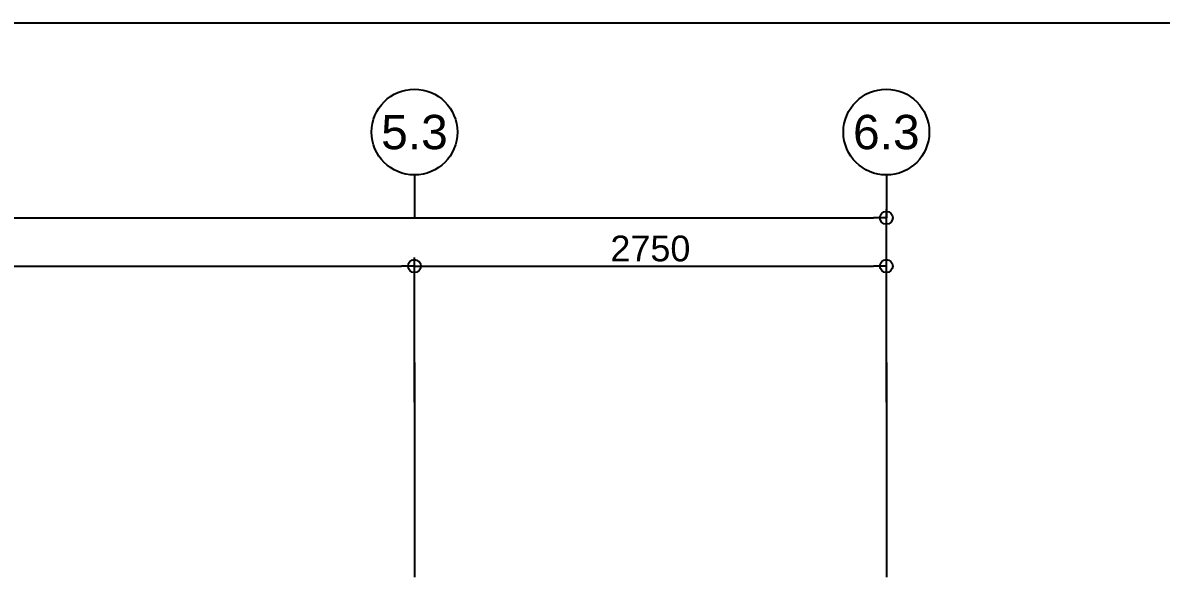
# Model space of a CAD drawing. Header units: millimetres. Extents: x 652937 to 1670132, y 1473552 to 2851037.
# Drawn here: x 716045 to 722679, y 1526029 to 1529249 of the extents above; entities that cross this region are included whole.
import ezdxf
from ezdxf.enums import TextEntityAlignment as Align

# ---------------------------------------------------------------- set-up
doc = ezdxf.new("R2010")
doc.units = ezdxf.units.MM
doc.linetypes.add('TA_GL_005.00000', pattern=[13.75, 5, -1.25, 1.25, -1.25, 5])
for name, color, linetype in [('000 - 0_SYM_DWG_GRID-BUBBLE_MAIN_COLOR_1', 7, 'Continuous'), ('000 - 0_SYM_DWG_GRIDLINE_MAIN_COLOR_1', 7, 'Continuous'), ('000 - 0_SYM_DWG_GRIDLINE_MAIN_COLOR_251', 7, 'Continuous'), ('010 - ASPG_DIMS_NOM', 7, 'Continuous')]:
    doc.layers.add(name, color=color, linetype=linetype)
doc.styles.add('Arial', font='arial.ttf')
doc.styles.add('FAMELINE_FOR_CKST', font='arial.ttf')
doc.styles.add('TA', font='', dxfattribs={"height": 4.5})
doc.styles.get('TA').set_extended_font_data('Cordia New')
doc.dimstyles.new('FAMELINE-CKST_C-C', dxfattribs={"dimtxt": 0.3, "dimasz": 0.15, "dimexe": 0.1, "dimexo": 0.1, "dimgap": 0.05, "dimtad": 1, "dimzin": 0, "dimdsep": 46, "dimtxsty": 'FAMELINE_FOR_CKST', "dimblk": 'ORIGIN', "dimblk1": 'ORIGIN', "dimblk2": 'ORIGIN', "dimsah": 1, "dimcen": 0.1, "dimdle": 0.1, "dimclrd": 7, "dimclre": 7, "dimclrt": 7, "dimadec": 0, "dimazin": 0, "dimtfac": 1, "dimtix": 1, "dimtmove": 2, "dimatfit": 3, "dimfxl": 1, "dimtolj": 1, "dimtzin": 0, "dimlwd": -1, "dimlwe": -1, "dimarcsym": 0})

# ---------------------------------------------------------------- blocks, each defined once
blk = doc.blocks.new('A$C0a204f6e')
at = {"layer": 'Defpoints', "color": 7}
blk.add_lwpolyline([(775, 0), (0, 0), (0, 443.999987), (775, 443.999987)], close=True, dxfattribs=at)
blk = doc.blocks.new('*U9146')
at = {"layer": '000 - 0_SYM_DWG_GRIDLINE_MAIN_COLOR_1', "color": 7}
blk.add_line((51.87, 0), (46.87, 0), dxfattribs=at)
blk.add_circle((56.87, 0), 5, dxfattribs=at)
at = {"layer": '000 - 0_SYM_DWG_GRIDLINE_MAIN_COLOR_251', "color": 7, "linetype": 'ByBlock', "ltscale": 5}
blk.add_line((30, 0), (-372.23, 0), dxfattribs=at)
at = {"color": 7, "style": 'TA', "flags": 1}
blk.add_attdef('LOCATION', (6, -6), '', height=4.5, rotation=270, dxfattribs=at)
at = {"layer": '000 - 0_SYM_DWG_GRID-BUBBLE_MAIN_COLOR_1', "color": 7, "style": 'Arial'}
blk.add_attdef('GRID-HEAD', text='', height=4, rotation=270, dxfattribs=at).set_placement((56.87, 0), align=Align.MIDDLE_CENTER)
blk = doc.blocks.new('_Origin')
at = {"color": 7, "linetype": 'ByBlock', "lineweight": -2}
blk.add_line((0, 0), (-1, 0), dxfattribs=at)
blk.add_circle((0, 0), 0.5, dxfattribs=at)
blk = doc.blocks.new('*D9148')
at = {"layer": '010 - ASPG_DIMS_NOM', "color": 7, "transparency": 16777216}
for p, q in [((9900, 2424.5), (9900, 3268.3)), ((18000, 2424.5), (18000, 3268.3)), ((9975, 3218.3), (17925, 3218.3))]:
    blk.add_line(p, q, dxfattribs=at)
at = {"layer": 'Defpoints', "color": 7, "transparency": 16777216}
for p in [(18000, 3218.3), (9900, 2374.5), (18000, 2374.5)]:
    blk.add_point(p, dxfattribs=at)
at = {"layer": '010 - ASPG_DIMS_NOM', "color": 7, "transparency": 16777216, "xscale": 75, "yscale": 75, "zscale": 75, "rotation": 180}
blk.add_blockref('_Origin', (9900, 3218.3), dxfattribs=at)
at = {"layer": '010 - ASPG_DIMS_NOM', "color": 7, "transparency": 16777216, "xscale": 75, "yscale": 75, "zscale": 75}
blk.add_blockref('_Origin', (18000, 3218.3), dxfattribs=at)
at = {"layer": '010 - ASPG_DIMS_NOM', "color": 7, "transparency": 16777216, "insert": (13950, 3319.9), "char_height": 150, "attachment_point": 5, "style": 'FAMELINE_FOR_CKST'}
blk.add_mtext('\\A1;8100', dxfattribs=at)
blk = doc.blocks.new('*D9149')
at = {"layer": '010 - ASPG_DIMS_NOM', "color": 7, "transparency": 16777216}
for p, q in [((18000, 2424.5), (18000, 3268.3)), ((20750, 2424.5), (20750, 3268.3)), ((18075, 3218.3), (20675, 3218.3))]:
    blk.add_line(p, q, dxfattribs=at)
at = {"layer": 'Defpoints', "color": 7, "transparency": 16777216}
for p in [(20750, 3218.3), (18000, 2374.5), (20750, 2374.5)]:
    blk.add_point(p, dxfattribs=at)
at = {"layer": '010 - ASPG_DIMS_NOM', "color": 7, "transparency": 16777216, "xscale": 75, "yscale": 75, "zscale": 75, "rotation": 180}
blk.add_blockref('_Origin', (18000, 3218.3), dxfattribs=at)
at = {"layer": '010 - ASPG_DIMS_NOM', "color": 7, "transparency": 16777216, "xscale": 75, "yscale": 75, "zscale": 75}
blk.add_blockref('_Origin', (20750, 3218.3), dxfattribs=at)
at = {"layer": '010 - ASPG_DIMS_NOM', "color": 7, "transparency": 16777216, "insert": (19375, 3319.9), "char_height": 150, "attachment_point": 5, "style": 'FAMELINE_FOR_CKST'}
blk.add_mtext('\\A1;2750', dxfattribs=at)
blk = doc.blocks.new('*D9151')
at = {"layer": '010 - ASPG_DIMS_NOM', "color": 7, "transparency": 16777216}
for p, q in [((0, 2424.5), (0, 3549.5)), ((20750, 2424.5), (20750, 3549.5)), ((75, 3499.5), (20675, 3499.5))]:
    blk.add_line(p, q, dxfattribs=at)
at = {"layer": 'Defpoints', "color": 7, "transparency": 16777216}
for p in [(20750, 3499.5), (0, 2374.5), (20750, 2374.5)]:
    blk.add_point(p, dxfattribs=at)
at = {"layer": '010 - ASPG_DIMS_NOM', "color": 7, "transparency": 16777216, "xscale": 75, "yscale": 75, "zscale": 75, "rotation": 180}
blk.add_blockref('_Origin', (0, 3499.5), dxfattribs=at)
at = {"layer": '010 - ASPG_DIMS_NOM', "color": 7, "transparency": 16777216, "xscale": 75, "yscale": 75, "zscale": 75}
blk.add_blockref('_Origin', (20750, 3499.5), dxfattribs=at)
at = {"layer": '010 - ASPG_DIMS_NOM', "color": 7, "transparency": 16777216, "insert": (10375, 3601.1), "char_height": 150, "attachment_point": 5, "style": 'FAMELINE_FOR_CKST'}
blk.add_mtext('\\A1;20750', dxfattribs=at)
blk = doc.blocks.new('W-1-PP18-ST_ENT3_REV02_20260413-040446_PP18_ENT_3_Y_DIMS')
at = {"layer": '000 - 0_SYM_DWG_GRIDLINE_MAIN_COLOR_251', "color": 7, "linetype": 'TA_GL_005.00000', "xscale": 50.00000000000017, "yscale": 50.00000000000017, "zscale": 50.00000000000017, "rotation": 90}
for p, values in [((18000, 1155.8), {'GRID-HEAD': '5.3'}), ((20750, 1155.8), {'GRID-HEAD': '6.3'})]:
    blk.add_blockref('*U9146', p, dxfattribs=at).add_auto_attribs(values)
at = {"layer": '010 - ASPG_DIMS_NOM', "color": 7}
for base, p1, p2, picture, middle in [((20750, 3499.5), (0, 2374.5), (20750, 2374.5), '*D9151', (10375, 3601.1)), ((18000, 3218.3), (9900, 2374.5), (18000, 2374.5), '*D9148', (13950, 3319.9)), ((20750, 3218.3), (18000, 2374.5), (20750, 2374.5), '*D9149', (19375, 3319.9))]:
    dim = blk.add_linear_dim(base=base, p1=p1, p2=p2, angle=180, dimstyle='FAMELINE-CKST_C-C', override={"dimscale": 500, "dimdec": 0, "dimlfac": 1, "dimclrd": 7, "dimclre": 7, "dimclrt": 7}, dxfattribs=at)
    dim.commit()
    dim.dimension.update_dxf_attribs({"geometry": picture, "text_midpoint": middle})
blk = doc.blocks.new('W-1-PP18-ST_ENT3_REV02_20260413-050421_PP18_ENT3_MAIN_PLAN')
at = {"color": 7}
blk.add_blockref('W-1-PP18-ST_ENT3_REV02_20260413-040446_PP18_ENT_3_Y_DIMS', (0, 0), dxfattribs=at)

msp = doc.modelspace()

# ---------------------------------------------------------------- block references
at = {"color": 7, "xscale": 50, "yscale": 50, "zscale": 50}
msp.add_blockref('A$C0a204f6e', (687488.3516, 1507048.6813), dxfattribs=at)

# ---------------------------------------------------------------- next in the draw order: block references
at = {"color": 7}
msp.add_blockref('W-1-PP18-ST_ENT3_REV02_20260413-050421_PP18_ENT3_MAIN_PLAN', (700327.4222, 1524612.6223), dxfattribs=at)

doc.saveas('drawing.dxf')
